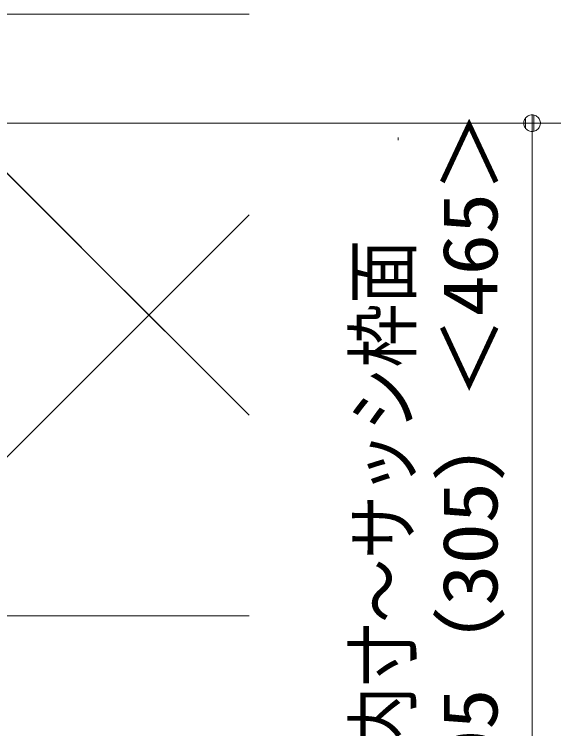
# Model space of a CAD drawing. Units: millimetres on the paper. Extents: x -305 to 305, y -152 to 152.
# Drawn here: x -148.65 to -129.58, y -10.69 to 14.25 of the extents above; entities that cross this region are included whole.
import ezdxf
from ezdxf.enums import TextEntityAlignment as Align

# ---------------------------------------------------------------- set-up
doc = ezdxf.new("R2010")
doc.units = ezdxf.units.MM
doc.linetypes.add('LONG_DASHED2', pattern=[13, 12, -1])
doc.layers.add('0-1_RV', color=7, linetype='Continuous', lineweight=9)
doc.layers.add('0-3_0', color=7, linetype='Continuous', lineweight=9)
doc.styles.add('ＭＳ ゴシック', font='')
doc.styles.get('ＭＳ ゴシック').set_extended_font_data('MS Gothic')

# ---------------------------------------------------------------- blocks, each defined once
blk = doc.blocks.new('_DOTSMALL')
at = {"layer": '0-3_0'}
for p, q in [((0.0746, 0.1), (-0.0746, 0.1)), ((0.1223, -0.0248), (-0.1223, -0.0248))]:
    blk.add_line(p, q, dxfattribs=at)
for points in [[(0.125, 0), (0.124, 0.0157), (0.1211, 0.0311), (0.1162, 0.046), (0.1095, 0.0602), (0.1011, 0.0735), (0.0911, 0.0856), (0.0797, 0.0963), (0.067, 0.1055), (0.0532, 0.1131), (0.0386, 0.1189), (0.0234, 0.1228), (0.0078, 0.1248), (-0.0078, 0.1248), (-0.0234, 0.1228), (-0.0386, 0.1189), (-0.0532, 0.1131), (-0.067, 0.1055), (-0.0797, 0.0963), (-0.0911, 0.0856), (-0.1011, 0.0735), (-0.1095, 0.0602), (-0.1162, 0.046), (-0.1211, 0.0311), (-0.124, 0.0157), (-0.125, 0), (0, 0)], [(-0.125, 0), (-0.124, -0.0157), (-0.1211, -0.0311), (-0.1162, -0.046), (-0.1095, -0.0602), (-0.1011, -0.0735), (-0.0911, -0.0856), (-0.0797, -0.0963), (-0.067, -0.1055), (-0.0532, -0.1131), (-0.0386, -0.1189), (-0.0234, -0.1228), (-0.0078, -0.1248), (0.0078, -0.1248), (0.0234, -0.1228), (0.0386, -0.1189), (0.0532, -0.1131), (0.067, -0.1055), (0.0797, -0.0963), (0.0911, -0.0856), (0.1011, -0.0735), (0.1095, -0.0602), (0.1162, -0.046), (0.1211, -0.0311), (0.124, -0.0157), (0.125, 0), (0, 0)]]:
    blk.add_lwpolyline(points, close=True, dxfattribs=at)

msp = doc.modelspace()

# ---------------------------------------------------------------- linework, layer by layer
at = {"layer": '0-1_RV'}
for p, q in [((-143.392, 3.189), (-154.456, 14.253)), ((-140.456, 0.253), (-154.456, 14.253)), ((-154.456, 10.453), (-129.581, 10.453)), ((-130.581, 10.453), (-130.581, -19.687)), ((-140.456, 7.253), (-154.456, -6.747))]:
    msp.add_line(p, q, dxfattribs=at)
at = {"layer": '0-1_RV', "linetype": 'LONG_DASHED2'}
msp.add_line((-135.256, 9.853), (-135.256, 9.953), dxfattribs=at)
at = {"layer": '0-1_RV'}
msp.add_lwpolyline([(-140.456, 14.253), (-154.456, 14.253), (-154.456, -6.747), (-140.456, -6.747)], dxfattribs=at)

# ---------------------------------------------------------------- block references
at = {"layer": '0-1_RV', "xscale": 2.32, "yscale": 2.32, "rotation": 90}
msp.add_blockref('_DOTSMALL', (-130.581, 10.453), dxfattribs=at)

# ---------------------------------------------------------------- texts
at = {"layer": '0-1_RV', "style": 'ＭＳ ゴシック'}
for s, height, width, p in [('最大205（305）＜465＞', 1.924, 1.1, (-131.211, -19.372)), ('ＳＢ内寸～サッシ枠面', 1.921, 0.85, (-134.248, -15.895))]:
    msp.add_text(s, height=height, rotation=90, dxfattribs=dict(at, width=width)).set_placement(p, align=Align.BOTTOM_LEFT)

doc.saveas('drawing.dxf')
